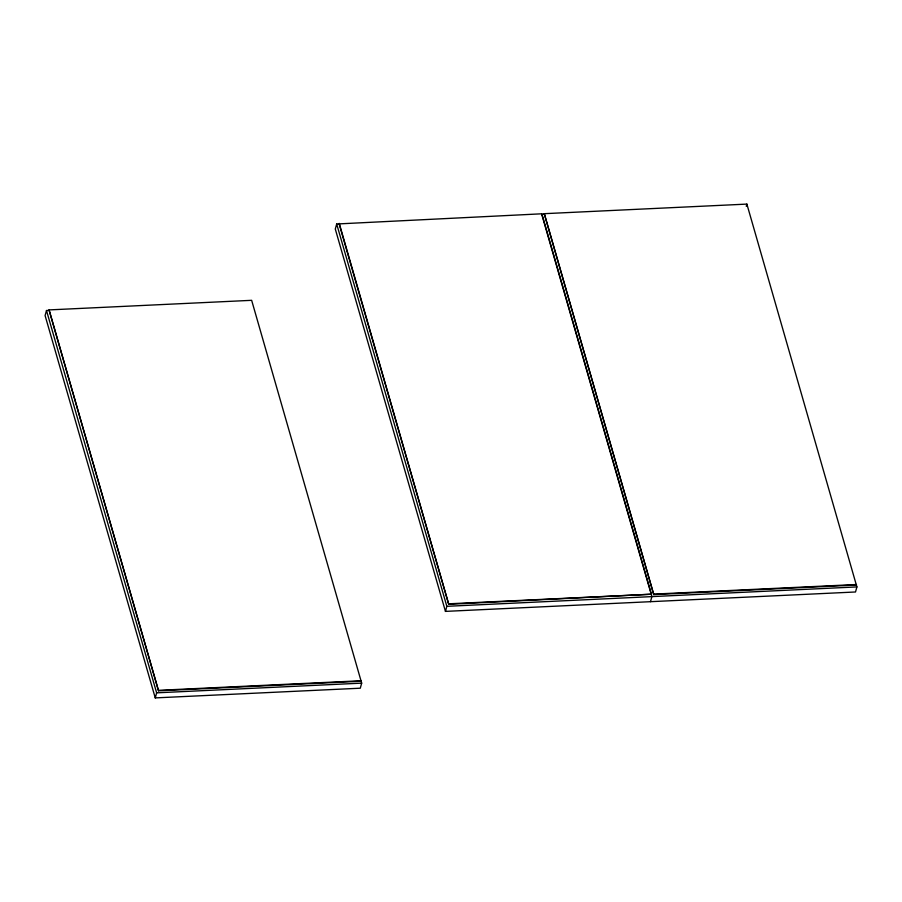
<?xml version="1.0" encoding="UTF-8"?>
<svg xmlns="http://www.w3.org/2000/svg" width="902" height="902" viewBox="0 0 902 902"><rect width="100%" height="100%" fill="white"/><g stroke="black" fill="none" stroke-linecap="round" stroke-linejoin="round"><path stroke-width="1.35" d="M48.922 310.401L46.487 310.513L45.1 315.587L155.257 697.9L360.293 688.203L361.679 683.141L251.647 300.321L49.058 309.905L158.526 690.819L361.127 681.236M155.257 697.9L156.644 692.837L46.487 310.513M158.526 690.819L49.058 309.905M339.118 223.876L448.722 604.306L651.458 594.215L541.854 213.797L336.683 224L335.296 229.063L445.453 611.387L855.513 591.983L856.9 586.92L746.879 204.1L544.278 213.684L653.758 594.598L856.348 585.015M445.453 611.387L446.84 606.313L336.683 224M448.722 604.306L339.253 223.38M746.27 206.321L746.879 204.1M650.489 601.679L651.875 596.617L541.707 214.293L544.143 214.18M653.758 594.598L544.278 213.684M448.858 603.799L651.458 594.215M653.894 594.102L856.494 584.519M446.84 606.313L856.9 586.92M158.662 690.323L361.262 680.739M156.644 692.837L361.679 683.141"/></g></svg>
